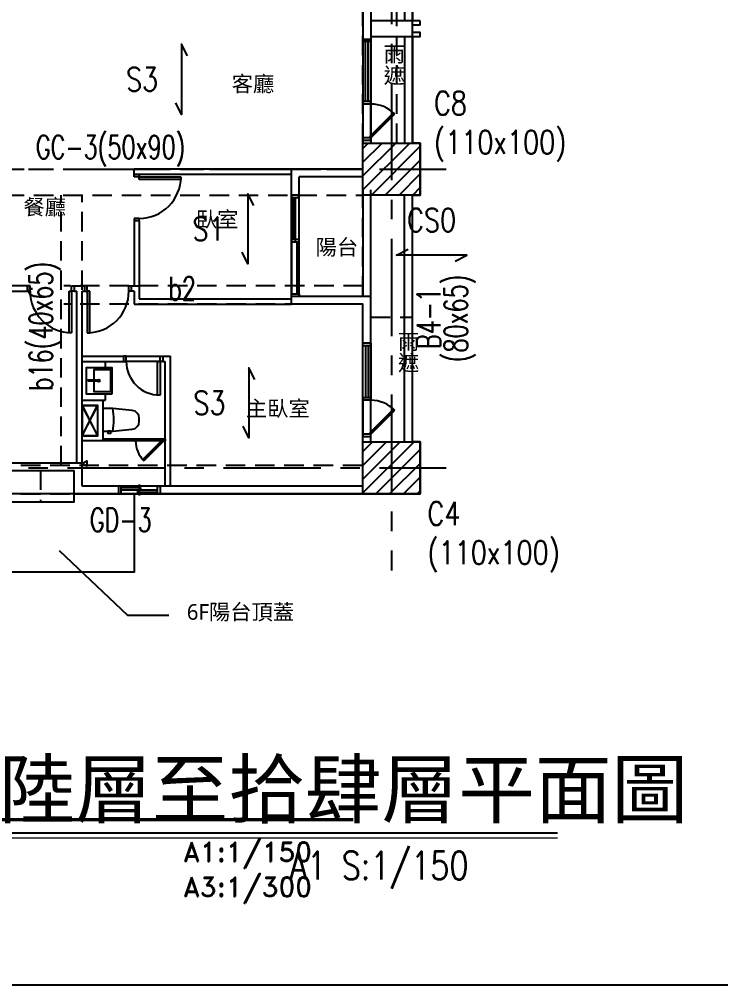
# Model space of a CAD drawing. Header units: millimetres. Extents: x -3377 to 119122, y -22007 to 15479.
# Drawn here: x 66411 to 67759, y 3880 to 5737 of the extents above; entities that cross this region are included whole.
import ezdxf
from ezdxf.enums import TextEntityAlignment as Align

# ---------------------------------------------------------------- set-up
doc = ezdxf.new("R2010")
doc.units = ezdxf.units.MM
doc.header["$LTSCALE"] = 150
doc.header["$MEASUREMENT"] = 0
for name, pattern in [('CENTER', [2, 1.25, -0.25, 0.25, -0.25]), ('CONTINOUS', [0]), ('HIDDEN', [0.375, 0.25, -0.125])]:
    doc.linetypes.add(name, pattern=pattern)
doc.layers.get('0').update_dxf_attribs({"plot": 0})
doc.layers.add('5', color=5, linetype='Continuous', lineweight=13)
for name, color, linetype in [('COL', 1, 'Continuous'), ('FIX', 3, 'Continuous'), ('OPEN', 4, 'Continuous'), ('S-COL', 7, 'Continuous'), ('S-COLB', 4, 'HIDDEN'), ('S-GRID', 1, 'CENTER'), ('S-HATCH-COL', 13, 'Continuous'), ('S-OPEN', 13, 'Continuous'), ('S-RCBMB', 3, 'HIDDEN'), ('S-RCBMG', 2, 'HIDDEN'), ('S-SLAB', 5, 'Continuous'), ('S-SLABT', 2, 'Continuous'), ('S-TEXTB', 3, 'Continuous'), ('S-TEXTC', 3, 'Continuous'), ('S-TEXTG', 2, 'Continuous'), ('S-TITLE', 2, 'Continuous'), ('TEXT', 2, 'Continuous'), ('TOIL', 6, 'Continuous'), ('WALL', 2, 'Continuous'), ('WALL-IN', 3, 'Continuous'), ('WALL2', 3, 'Continuous'), ('WALL3', 4, 'Continuous')]:
    doc.layers.add(name, color=color, linetype=linetype)
doc.layers.add('LABEL', color=1, linetype='Continuous', plot=False)
doc.layers.add('S-ARCH', color=252, linetype='Continuous', plot=False)
doc.styles.add('3E', font='simplex.shx', dxfattribs={"width": 0.8, "height": 45, "bigfont": 'dayus.shx'})
doc.styles.add('CD1', font='romand', dxfattribs={"height": 3})
doc.styles.add('CS4', font='romans.shx', dxfattribs={"width": 0.7, "height": 45, "bigfont": 'lsp.shx'})
doc.styles.add('CT', font='')
doc.styles.add('ET', font='simplex.shx', dxfattribs={"width": 0.8})
doc.styles.add('HH', font='')
doc.styles.add('HHV', font='')
doc.styles.get('CT').set_extended_font_data('DFKai-SB')
doc.styles.get('HH').set_extended_font_data('Microsoft JhengHei')
doc.styles.get('HHV').set_extended_font_data('@微軟正黑體')

# ---------------------------------------------------------------- blocks, each defined once
blk = doc.blocks.new('LINE(2)')
at = {"layer": 'S-GRID'}
for points in [[(-5535.87, -344.9), (-5535.87, -3083.41)], [(-8859.11, -2310.91), (-5430.87, -2310.91)], [(-8859.11, -2885.91), (-5430.87, -2885.91)]]:
    blk.add_lwpolyline(points, dxfattribs=at)
blk = doc.blocks.new('COL(2F-16F)')
for points in [[(-5590.9, -2260.9), (-5480.9, -2260.9), (-5480.9, -2360.9), (-5590.9, -2360.9)], [(-5590.9, -2835.9), (-5480.9, -2835.9), (-5480.9, -2935.9), (-5590.9, -2935.9)]]:
    blk.add_lwpolyline(points, close=True)
blk = doc.blocks.new('DwFm')
blk.add_lwpolyline([(-12110.4, -3880.1), (0, -3880.1)])
blk = doc.blocks.new('$PWS001115O08HK0DW0000DW2')
at = {"color": 0, "linetype": 'Continuous'}
for p, q in [((-55, 7.5), (-50, 7.5)), ((-50, 7.5), (-50, -7.5)), ((50, 7.5), (-50, 7.5)), ((50, 2.5), (-50, 2.5)), ((55, 7.5), (50, 7.5)), ((50, 7.5), (50, -7.5)), ((-50, -7.5), (-55, -7.5)), ((50, -2.5), (-50, -2.5)), ((-50, -7.5), (50, -7.5)), ((50, -7.5), (55, -7.5))]:
    blk.add_line(p, q, dxfattribs=at)
blk = doc.blocks.new('$PDS002515O05SC0DW00008C10')
at = {"color": 0, "linetype": 'Continuous', "lineweight": -2}
for p, q in [((-13.5, 53.5), (-15.6, 51.3)), ((-15.6, 51.3), (30.4, 5.4)), ((32.5, 7.5), (-13.5, 53.5)), ((-37.5, 7.5), (-32.5, 7.5)), ((-32.5, 7.5), (-32.5, -7.5)), ((32.5, 7.5), (-32.5, 7.5)), ((30.4, 5.4), (32.5, 7.5)), ((37.5, 7.5), (32.5, 7.5)), ((32.5, 7.5), (32.5, -7.5)), ((-32.5, -7.5), (-37.5, -7.5)), ((-32.5, -7.5), (32.5, -7.5)), ((32.5, -7.5), (37.5, -7.5))]:
    blk.add_line(p, q, dxfattribs=at)
blk.add_arc((32.5, 7.5), 65, 135, 180, dxfattribs=at)
blk = doc.blocks.new('$PWS002115O06680DW0000DW2')
at = {"color": 0, "linetype": 'Continuous'}
for p, q in [((-40, 7.5), (-35, 7.5)), ((-35, 7.5), (-35, -7.5)), ((35, 7.5), (-35, 7.5)), ((-35, 5), (2.5, 5)), ((35, 0), (-35, 0)), ((-2.5, -5), (-2.5, 0)), ((0, -10.5), (0, 10.5)), ((2.5, 5), (2.5, 0)), ((40, 7.5), (35, 7.5)), ((35, 7.5), (35, -7.5)), ((-35, -7.5), (-40, -7.5)), ((-35, -7.5), (35, -7.5)), ((35, -5), (-2.5, -5)), ((35, -7.5), (40, -7.5))]:
    blk.add_line(p, q, dxfattribs=at)
blk = doc.blocks.new('A$C536C7597')
at = {"color": 252}
for p, q in [((1050, 435), (1050, 264.5)), ((1065, 435), (1065, 264.5)), ((1050, 234.5), (1050, 30)), ((1065, 234.5), (1065, 30)), ((430, -533), (460, -475)), ((430, -475), (460, -533)), ((430, -630), (430, -543)), ((415, -645), (-25, -645))]:
    blk.add_line(p, q, dxfattribs=at)
at = {"color": 252, "linetype": 'HIDDEN'}
for p, q in [((985, -305), (1065, -305)), ((350, -600), (350, -660))]:
    blk.add_line(p, q, dxfattribs=at)
at = {"color": 252}
for points in [[(1050, -545), (1050, -70)], [(1065, -545), (1065, -70)], [(530, -645), (530, -795.5), (220, -795.5), (220, -645)]]:
    blk.add_lwpolyline(points, dxfattribs=at)
at = {"color": 252, "linetype": 'HIDDEN'}
blk.add_lwpolyline([(-25, -660), (-25, -660), (415, -660), (415, -645)], dxfattribs=at)
at = {"layer": '5', "color": 252, "linetype": 'Continuous'}
blk.add_lwpolyline([(143.2, -1306.4), (1343.9, -1306.4)], dxfattribs=at)
at = {"layer": 'COL', "color": 252}
for points in [[(970, 30), (1080, 30), (1080, -70), (970, -70)], [(970, -545), (1080, -545), (1080, -645), (970, -645)]]:
    blk.add_lwpolyline(points, close=True, dxfattribs=at)
at = {"layer": 'FIX', "color": 252}
for p, q in [((530, -30), (530, -20)), ((540, -120), (530, -120))]:
    blk.add_line(p, q, dxfattribs=at)
at = {"layer": 'LABEL', "color": 252}
blk.add_lwpolyline([(-12.2, -1297.3), (1343.9, -1297.3)], dxfattribs=at)
at = {"layer": 'OPEN', "color": 252, "linetype": 'Continuous'}
for p, q in [((970, 225), (970, 230)), ((985, 225), (970, 225)), ((970, 225), (970, 110)), ((975, 110), (975, 225)), ((980, 110), (980, 225)), ((985, 230), (985, 225)), ((985, 110), (985, 225)), ((985, 110), (970, 110)), ((970, 110), (970, 105)), ((985, 105), (985, 110)), ((530, -35), (530, -30)), ((540, -35), (530, -35)), ((540, -30), (540, -35)), ((540, -35), (620, -35)), ((540, -40), (540, -35)), ((620, -35), (620, -40)), ((620, -40), (540, -40)), ((832.5, -70, -1.1), (832.5, -75, -1.1)), ((847.5, -75, -1.1), (847.5, -70, -1.1)), ((832.5, -75, -1.1), (847.5, -75, -1.1)), ((832.5, -75, -1.1), (832.5, -260, -1.1)), ((836, -75, -1.1), (836, -155, -1.1)), ((837, -75, -1.1), (837, -155, -1.1)), ((840, -75, -1.1), (840, -155, -1.1)), ((847.5, -260, -1.1), (847.5, -75, -1.1)), ((540, -115), (530, -115)), ((530, -115), (530, -120)), ((540, -120), (540, -115)), ((832.5, -155, -1.1), (847.5, -155, -1.1)), ((832.5, -160, -1.1), (847.5, -160, -1.1)), ((837, -155, -1.1), (840, -155, -1.1)), ((840, -155, -1.1), (840, -160, -1.1)), ((840, -160, -1.1), (843, -160, -1.1)), ((843, -160, -1.1), (843, -260, -1.1)), ((844, -160, -1.1), (844, -260, -1.1)), ((330, -245), (325, -245)), ((325, -255), (330, -255)), ((330, -255), (330, -245)), ((405, -335), (405, -255)), ((405, -255), (410, -255)), ((410, -255), (410, -245)), ((410, -245), (415, -245)), ((415, -255), (410, -255)), ((410, -255), (410, -335)), ((440, -245), (435, -245)), ((435, -255), (440, -255)), ((440, -255), (440, -245)), ((440, -255), (440, -335)), ((445, -255), (440, -255)), ((445, -335), (445, -255)), ((520, -255), (520, -245)), ((520, -245), (525, -245)), ((525, -255), (520, -255)), ((832.5, -265, -1.1), (832.5, -260, -1.1)), ((832.5, -260, -1.1), (847.5, -260, -1.1)), ((847.5, -260, -1.1), (847.5, -265, -1.1)), ((410, -335), (405, -335)), ((440, -335), (445, -335)), ((970, -360), (970, -355)), ((985, -360), (970, -360)), ((970, -460), (970, -360)), ((975, -360), (975, -460)), ((980, -360), (980, -460)), ((985, -355), (985, -360)), ((985, -360), (985, -460)), ((515, -380), (510, -380)), ((510, -390), (515, -390)), ((515, -390), (515, -380)), ((515, -380), (580, -380)), ((580, -390), (515, -390)), ((575, -455), (575, -390)), ((575, -390), (580, -390)), ((580, -390), (580, -380)), ((580, -380), (585, -380)), ((585, -390), (580, -390)), ((580, -390), (580, -455)), ((580, -455), (575, -455)), ((985, -460), (970, -460)), ((970, -460), (970, -465)), ((985, -465), (985, -460)), ((533, -540), (530, -540)), ((530, -543), (533, -543)), ((533, -543), (533, -540)), ((587, -540), (533, -540)), ((587, -543), (533, -543)), ((546.7, -579.1), (584.9, -540.9)), ((587, -543), (548.8, -581.2)), ((584.9, -540.9), (587, -543)), ((587, -543), (587, -540)), ((587, -540), (590, -540)), ((590, -543), (587, -543)), ((548.8, -581.2), (546.7, -579.1))]:
    blk.add_line(p, q, dxfattribs=at)
at = {"layer": 'OPEN', "color": 252}
blk.add_line((985, 105), (970, 105), dxfattribs=at)
at = {"layer": 'OPEN', "color": 252, "linetype": 'Continuous', "lineweight": -2}
for p, q in [((970, -465), (970, -460)), ((985, -460), (985, -465)), ((985, -465), (970, -465)), ((970, -465), (970, -530)), ((1028.8, -481.9), (982.9, -527.9)), ((985, -530), (985, -465)), ((1031, -484), (1028.8, -481.9)), ((985, -530), (1031, -484)), ((985, -530), (970, -530)), ((970, -530), (970, -535)), ((982.9, -527.9), (985, -530)), ((985, -535), (985, -530))]:
    blk.add_line(p, q, dxfattribs=at)
at = {"layer": 'OPEN', "color": 252, "linetype": 'Continuous'}
for centre, radius, start, end in [((540, -35), 80, 270, 0), ((410, -255), 80, 180, 270), ((440, -255), 80, 270, 0), ((580, -390), 65, 180, 270), ((587, -543), 54, 180, 225)]:
    blk.add_arc(centre, radius, start, end, dxfattribs=at)
at = {"layer": 'OPEN', "color": 252, "linetype": 'Continuous', "lineweight": -2}
blk.add_arc((985, -530), 65, 45, 90, dxfattribs=at)
at = {"layer": 'TEXT', "color": 252}
blk.add_lwpolyline([(385.7, -754), (517.1, -878.5), (596.7, -878.5)], dxfattribs=at)
at = {"layer": 'TOIL', "color": 252}
for p, q in [((475, -402.2), (475, -390)), ((475, -465), (475, -452.2)), ((430, -465), (475, -465)), ((479.4, -523.9), (479.4, -524.5)), ((479.4, -523.9), (485.4, -523.9)), ((485.4, -523.9), (485.4, -524.5)), ((485.4, -523.9), (485.4, -523.9)), ((485.4, -523.9), (485.4, -523.9)), ((485.4, -523.9), (485.4, -523.9)), ((485.4, -523.9), (485.4, -523.9)), ((530, -540), (470, -540)), ((530, -543), (470, -543)), ((530, -540), (530, -543)), ((590, -540), (590, -540)), ((590, -540), (590, -543)), ((590, -543), (590, -543))]:
    blk.add_line(p, q, dxfattribs=at)
for points in [[(488, -452.2), (488, -402.2), (438, -402.2), (438, -452.2)], [(441.9, -428.3), (441.9, -425.7), (457.4, -425.7), (457.4, -428.3)], [(430, -586.5), (439, -581.3), (439, -591.7)]]:
    blk.add_lwpolyline(points, close=True, dxfattribs=at)
blk.add_lwpolyline([(453.4, -425.7), (453.4, -405.4), (485, -405.4), (485, -448.9), (453.4, -448.9), (453.4, -428.3)], dxfattribs=at)
blk.add_lwpolyline([(479.4, -524.5), (479.4, -527.9), (485.4, -527.9), (485.4, -524.5), (489, -524.5), (526.6, -520.5, 0.383798), (540, -505.6), (540, -499.4, 0.383798), (526.6, -484.5), (489, -480.5), (472, -480.5, 0.414214), (470, -482.5), (470, -522.5, 0.414214), (472, -524.5)], format="xyb", close=True, dxfattribs=at)
blk.add_circle((462.2, -427.2), 2.19, dxfattribs=at)
blk.add_arc((369, -502.5), 122, 349.6111, 10.3889, dxfattribs=at)
at = {"layer": 'WALL', "color": 252}
for p, q in [((985, 505), (985, 30)), ((970, 490), (970, 30)), ((970, 230), (985, 230)), ((985, 35), (970, 35)), ((970, -20), (832.5, -20)), ((970, -35), (847.5, -35)), ((847.5, -70, -1.1), (832.5, -70, -1.1)), ((847.5, -265, -1.1), (832.5, -265, -1.1)), ((985, -355), (970, -355)), ((985, -355), (970, -355)), ((985, -535), (970, -535)), ((985, -535), (970, -535)), ((-25, -585), (429, -585)), ((430, -630), (430, -585)), ((-25, -600), (415, -600)), ((415, -601), (415, -600)), ((415, -645), (415, -601)), ((970, -630), (430, -630)), ((545, -630), (430, -630)), ((500, -630), (500, -645)), ((580, -630), (580, -645)), ((416, -645), (415, -645)), ((970, -645), (416, -645)), ((545, -645), (430, -645))]:
    blk.add_line(p, q, dxfattribs=at)
at = {"layer": 'WALL', "color": 252, "elevation": 1.1}
blk.add_lwpolyline([(1080, 265), (985, 265), (985, 235), (1080, 235), (1080, 242.5), (1065, 242.5), (1065, 257.5), (1080, 257.5)], close=True, dxfattribs=at)
at = {"layer": 'WALL', "color": 252}
for points in [[(970, -545), (970, -280), (832.5, -280), (832.5, -20)], [(985, -545), (985, -265), (847.5, -265), (847.5, -35)]]:
    blk.add_lwpolyline(points, dxfattribs=at)
at = {"layer": 'WALL-IN', "color": 252, "linetype": 'CONTINOUS'}
for p, q in [((430, -380), (510, -380)), ((430, -630), (430, -390)), ((430, -390), (510, -390)), ((510, -380), (510, -390)), ((585, -380), (600, -380)), ((585, -380), (585, -390)), ((585, -390), (590, -390)), ((590, -630), (590, -390)), ((600, -630), (600, -380)), ((430, -465), (470, -465)), ((430, -475), (460, -475))]:
    blk.add_line(p, q, dxfattribs=at)
for points in [[(460, -475), (460, -533)], [(470, -465), (470, -543)], [(460, -533), (430, -533)], [(470, -543), (430, -543)]]:
    blk.add_lwpolyline(points, dxfattribs=at)
at = {"layer": 'WALL2', "color": 252}
for p, q in [((832.5, -20), (530, -20)), ((530, -30), (832.5, -30)), ((530, -120), (530, -245)), ((540, -120), (540, -245)), ((325, -245), (325, -255)), ((415, -245), (415, -255)), ((415, -245), (435, -245)), ((415, -255), (420, -255)), ((420, -585), (420, -255)), ((430, -585), (430, -255)), ((430, -255), (435, -255)), ((435, -245), (435, -255)), ((530, -255), (530, -270)), ((540, -245), (540, -270)), ((530, -270), (530, -280)), ((540, -270), (832.5, -270)), ((530, -280), (832.5, -280))]:
    blk.add_line(p, q, dxfattribs=at)
for points in [[(70, -255), (325, -255), (325, -245), (60, -245)], [(530, -255), (525, -255), (525, -245), (540, -245)]]:
    blk.add_lwpolyline(points, dxfattribs=at)
at = {"layer": 'WALL3', "color": 252}
for p, q in [((970, -60), (970, -265)), ((985, -265), (985, -60))]:
    blk.add_line(p, q, dxfattribs=at)
at = {"layer": 'OPEN', "color": 252, "lineweight": -2, "rotation": 270}
for p in [(977.5, 72.5), (977.5, -497.5)]:
    blk.add_blockref('$PDS002515O05SC0DW00008C10', p, dxfattribs=at)
at = {"layer": 'OPEN', "color": 252, "extrusion": (0, 0, -1), "zscale": -1, "rotation": 90.00000000000004}
blk.add_blockref('$PWS001115O08HK0DW0000DW2', (-977.5, -410), dxfattribs=at)
at = {"layer": 'OPEN', "color": 252, "rotation": 180}
blk.add_blockref('$PWS002115O06680DW0000DW2', (540, -637.5), dxfattribs=at)
at = {"layer": 'TEXT', "color": 252, "style": 'HHV'}
for p in [(1014.8, 181), (1042.1, -371.9)]:
    blk.add_text('雨遮', height=30, rotation=270, dxfattribs=at).set_placement(p, align=Align.CENTER)
at = {"layer": 'TEXT', "color": 252, "style": 'HH'}
for s, p in [('客廳', (758.6, 128.9)), ('餐廳', (358.1, -108.1)), ('臥室', (689.6, -131.8)), ('陽台', (920, -185.3)), ('主臥室', (806.4, -495.8)), ('6F陽台頂蓋', (734.6, -887.1))]:
    blk.add_text(s, height=30, dxfattribs=at).set_placement(p, align=Align.CENTER)
at = {"layer": 'TEXT', "color": 252, "linetype": 'Continuous', "style": 'CT', "width": 1}
blk.add_text('陸層至拾肆層平面圖', height=108, dxfattribs=at).set_placement((269.4, -1267))
at = {"layer": 'TEXT', "color": 252, "style": 'ET', "width": 0.8}
blk.add_text('A1 S:1/150', height=54, dxfattribs=at).set_placement((1173.3, -1386.9), align=Align.RIGHT)
blk = doc.blocks.new('2022-0217')
blk.add_blockref('A$C536C7597', (53991.1, -2290.9))

msp = doc.modelspace()

# ---------------------------------------------------------------- hatches: boundary and pattern name
at = {"layer": 'S-HATCH-COL'}
h = msp.add_hatch(dxfattribs=at)
h.set_pattern_fill('ANSI31', color=256, scale=150, style=0)
h.set_pattern_definition([(45, (24220.8, 0), (-13.258252, 13.258252), [])])
h.paths.add_polyline_path([(67071.53, 6239.23), (67181.53, 6239.23), (67181.53, 6139.23), (67071.53, 6139.23)])
h.paths.add_polyline_path([(67071.53, 5499.23), (67181.53, 5499.23), (67181.53, 5399.23), (67071.53, 5399.23)])
h.paths.add_polyline_path([(67071.53, 4924.23), (67181.53, 4924.23), (67181.53, 4824.23), (67071.53, 4824.23)])
h.paths.add_polyline_path([(65966.53, 4924.23), (66076.53, 4924.23), (66076.53, 4824.23), (65966.53, 4824.23)])
h.paths.add_polyline_path([(65311.53, 4924.23), (65201.53, 4924.23), (65201.53, 4824.23), (65311.53, 4824.23)])
h.paths.add_polyline_path([(64296.53, 6814.23), (64406.53, 6814.23), (64406.53, 6714.23), (64296.53, 6714.23)])
h.paths.add_polyline_path([(64296.53, 6249.23), (64406.53, 6249.23), (64406.53, 6149.23), (64296.53, 6149.23)])
h.paths.add_polyline_path([(64296.53, 5514.23), (64406.53, 5514.23), (64406.53, 5414.23), (64296.53, 5414.23)])
h.paths.add_polyline_path([(64296.53, 4924.23), (64406.53, 4924.23), (64406.53, 4824.23), (64296.53, 4824.23)])
h.paths.add_polyline_path([(65281.53, 6814.23), (65196.53, 6814.23), (65196.53, 6714.23), (65281.53, 6714.23)])
h.paths.add_polyline_path([(66016.53, 5469.23), (66101.53, 5469.23), (66101.53, 5329.23), (66016.53, 5329.23)])
h.paths.add_polyline_path([(66016.53, 6294.23), (66101.53, 6294.23), (66101.53, 6154.23), (66016.53, 6154.23)])
h.paths.add_polyline_path([(65281.53, 6294.23), (65196.53, 6294.23), (65196.53, 6154.23), (65281.53, 6154.23)])
h.paths.add_polyline_path([(65196.53, 5469.23), (65281.53, 5469.23), (65281.53, 5329.23), (65196.53, 5329.23)])
h.paths.add_polyline_path([(66016.53, 6814.23), (66101.53, 6814.23), (66101.53, 6714.23), (66016.53, 6714.23)])
h.paths.add_polyline_path([(67071.53, 6814.23), (67181.53, 6814.23), (67181.53, 6714.23), (67071.53, 6714.23)])

# ---------------------------------------------------------------- linework, layer by layer
at = {"layer": 'S-OPEN'}
for p, q in [((66531.53, 4936.23), (66561.53, 4994.23)), ((66561.53, 4936.23), (66531.53, 4994.23))]:
    msp.add_line(p, q, dxfattribs=at)
at = {"layer": 'S-RCBMB'}
for p, q in [((66491.53, 4879.23), (66491.53, 5399.23)), ((66531.53, 4879.23), (66531.53, 5399.23)), ((67071.53, 5224.23), (66496.53, 5224.23)), ((67071.53, 5189.23), (66496.53, 5189.23))]:
    msp.add_line(p, q, dxfattribs=at)
at = {"layer": 'S-RCBMG'}
for p, q in [((67071.53, 5499.23), (67071.53, 6139.23)), ((67136.53, 5499.23), (67136.53, 6139.23)), ((66101.53, 5449.23), (67071.53, 5449.23)), ((66101.53, 5399.23), (67071.53, 5399.23)), ((67071.53, 4924.23), (67071.53, 5399.23)), ((67151.53, 4924.23), (67151.53, 5399.23)), ((66076.53, 4879.23), (67071.53, 4879.23)), ((66076.53, 4824.23), (67071.53, 4824.23))]:
    msp.add_line(p, q, dxfattribs=at)
at = {"layer": 'S-SLAB'}
msp.add_lwpolyline([(65216.53, 4824.23), (66076.53, 4824.23), (66076.53, 4824.23), (66076.53, 4809.23), (66516.53, 4809.23), (66516.53, 4824.23), (67181.53, 4824.23), (67181.53, 4924.23), (67166.53, 4924.23), (67166.53, 5399.23), (67181.53, 5399.23), (67181.53, 5499.23), (67166.53, 5499.23), (67166.53, 5964.23)], dxfattribs=at)
msp.add_lwpolyline([(66531.53, 4936.23), (66561.53, 4936.23), (66561.53, 4994.23), (66531.53, 4994.23)], close=True, dxfattribs=at)
at = {"layer": 'S-SLABT', "color": 1}
for points in [[(66734.03, 5666.73), (66722.78, 5689.23), (66722.78, 5554.23), (66711.53, 5576.73)], [(66861.76, 5379.23), (66850.51, 5401.73), (66850.51, 5266.73), (66839.26, 5289.23)], [(67248.52, 5272.27), (67271.02, 5283.52), (67136.02, 5283.52), (67158.52, 5294.77)], [(66863.54, 5044.48), (66852.29, 5066.98), (66852.29, 4931.98), (66841.04, 4954.48)]]:
    msp.add_lwpolyline(points, dxfattribs=at)
at = {"layer": 'S-TITLE', "const_width": 6.25}
msp.add_lwpolyline([(64424.79, 4197.75), (67053.28, 4197.75)], dxfattribs=at)

# ---------------------------------------------------------------- block references
msp.add_blockref('DwFm', (72662.4, 7760.14))
at = {"layer": 'S-ARCH'}
msp.add_blockref('2022-0217', (12110.4, 7760.14), dxfattribs=at)
at = {"layer": 'S-COL'}
msp.add_blockref('COL(2F-16F)', (72662.4, 7760.14), dxfattribs=at)
at = {"layer": 'S-COLB'}
msp.add_blockref('COL(2F-16F)', (72662.4, 7760.14), dxfattribs=at)
at = {"layer": 'S-GRID'}
msp.add_blockref('LINE(2)', (72662.4, 7760.14), dxfattribs=at)

# ---------------------------------------------------------------- texts
at = {"layer": 'S-SLABT', "color": 2, "style": '3E', "width": 0.8}
for s, p in [('S3', (66677.78, 5599.23)), ('S1', (66805.51, 5311.73)), ('S3', (66807.29, 4976.98))]:
    msp.add_text(s, height=45, dxfattribs=at).set_placement(p, align=Align.RIGHT)
msp.add_text('CS0', height=45, dxfattribs=at).set_placement((67203.52, 5328.52), align=Align.CENTER)
at = {"layer": 'S-TEXTB', "linetype": 'Continuous', "style": 'CS4', "width": 0.7}
msp.add_text('b16(40x65)', height=45, rotation=90, dxfattribs=at).set_placement((66455.69, 5146.73), align=Align.MIDDLE)
msp.add_text('b2', height=45, dxfattribs=at).set_placement((66724.03, 5219.23, 0), align=Align.MIDDLE)
at = {"layer": 'S-TEXTC', "style": 'CS4', "width": 0.8}
for s, p in [('C8', (67208.14, 5553.39)), ('(110x100)', (67208.14, 5478.39)), ('C4', (67195.56, 4763.9)), ('(110x100)', (67195.56, 4688.9))]:
    msp.add_text(s, height=45, dxfattribs=at).set_placement(p)
at = {"layer": 'S-TEXTG', "style": 'CS4', "width": 0.7}
msp.add_text('GC-3(50x90)', height=45, dxfattribs=at).set_placement((66586.53, 5488.26, -0.54), align=Align.MIDDLE)
msp.add_text('GD-3', height=45, dxfattribs=at).set_placement((66546.53, 4774.23, 0), align=Align.MIDDLE_LEFT)
at = {"layer": 'S-TEXTG', "insert": (67231.53, 5161.73), "char_height": 45, "attachment_point": 5, "rotation": 90, "line_spacing_factor": 0.7, "style": 'CS4'}
msp.add_mtext('{\\W0.7;B4-1\\P(80x65)}', dxfattribs=at)
at = {"layer": 'S-TITLE', "style": 'CD1'}
for s, p in [('A1:1/150', (66973.51, 4116.93)), ('A3:1/300', (66973.51, 4049.43))]:
    msp.add_text(s, height=37.5, dxfattribs=at).set_placement(p, align=Align.RIGHT)

doc.saveas('drawing.dxf')
